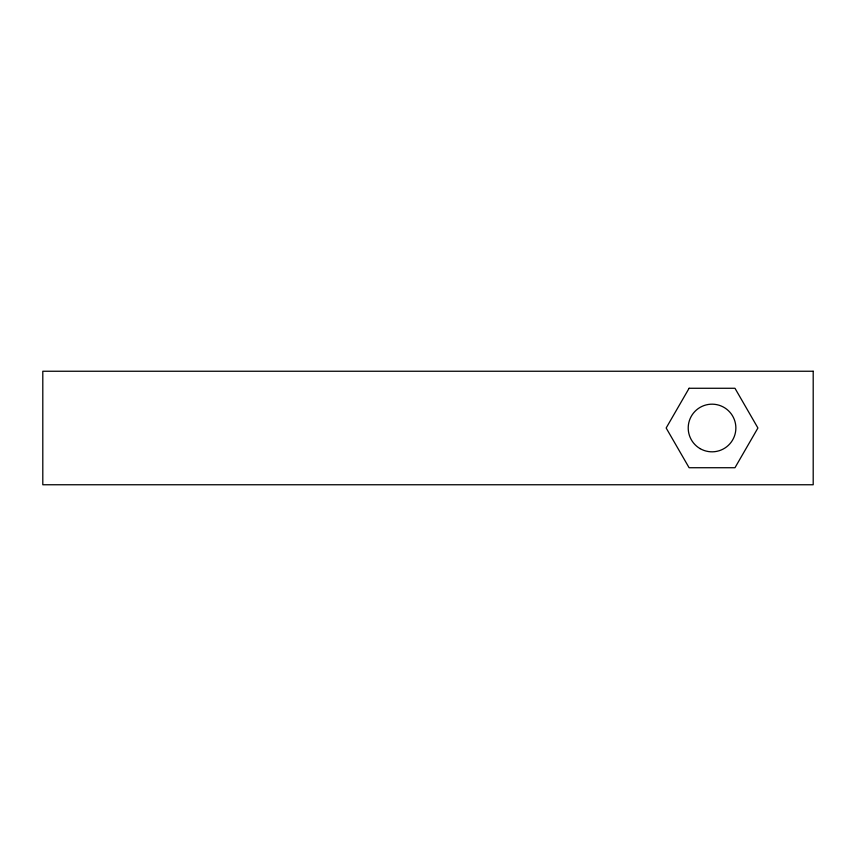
<?xml version="1.0" encoding="UTF-8"?>
<svg xmlns="http://www.w3.org/2000/svg" width="856" height="856" viewBox="0 0 856 856"><rect width="100%" height="100%" fill="white"/><g stroke="black" fill="none" stroke-linecap="round" stroke-linejoin="round"><path stroke-width="1.28" d="M689.101 388.271L666.161 428L689.101 467.729L734.972 467.729L757.913 428L734.972 388.271L689.101 388.271M813.2 371.247L42.8 371.247L42.8 484.753L813.2 484.753L813.2 371.247M700.122 448.64A23.84 23.84 0 0 0 735.871 428A23.84 23.84 0 0 0 700.122 407.36A23.84 23.84 0 0 0 700.122 448.64"/></g></svg>
